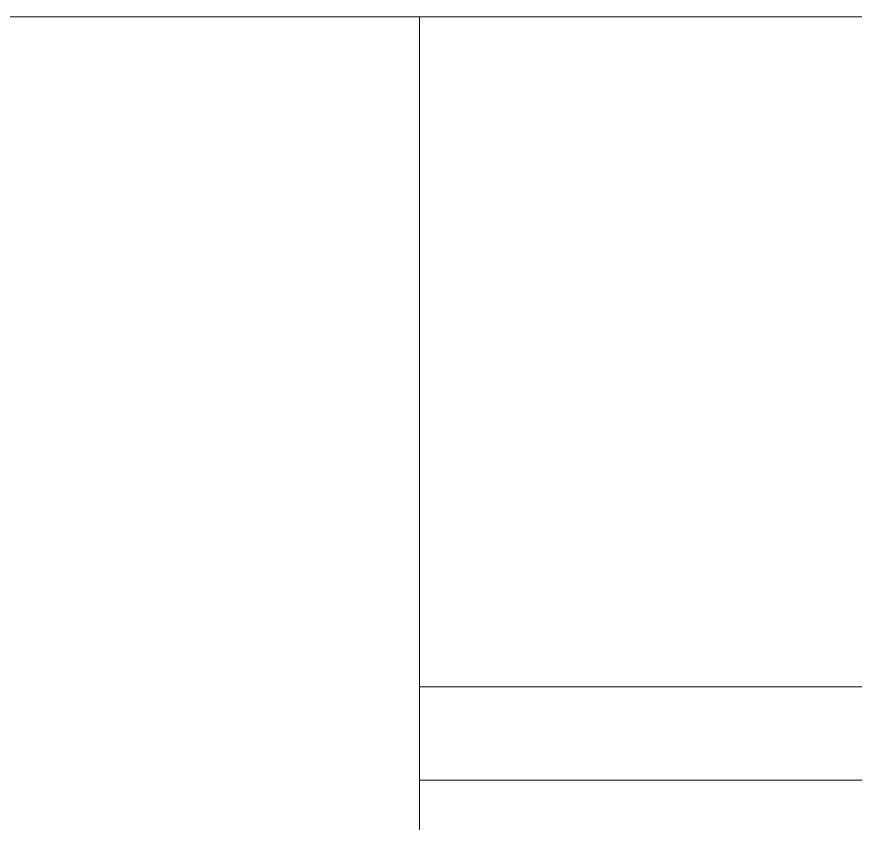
# Model space of a CAD drawing. Extents: x 65572 to 72871, y 30718 to 33858.
# Drawn here: x 67082.14 to 67091.13, y 32335.94 to 32344.66 of the extents above; entities that cross this region are included whole.
import ezdxf

# ---------------------------------------------------------------- set-up
doc = ezdxf.new("R2010")
doc.units = 0
doc.header["$LTSCALE"] = 0.5
doc.header["$MEASUREMENT"] = 0
doc.layers.add('Layout', color=154, linetype='CONTINUOUS', lineweight=5)
doc.layers.add('Viewed', color=150, linetype='CONTINUOUS', lineweight=9)

msp = doc.modelspace()

# ---------------------------------------------------------------- linework, layer by layer
at = {"layer": 'Layout', "linetype": 'ByBlock'}
msp.add_lwpolyline([(67086.458646, 32344.661055), (67086.458646, 32344.658502), (67086.458646, 32344.65595), (67086.458646, 32344.653398), (67086.458646, 32344.650846), (67086.458646, 32344.648293), (67086.458646, 32344.645741), (67086.458646, 32344.643189), (67086.458646, 32344.640636), (67086.458646, 32344.638084), (67086.458646, 32344.635532), (67086.458646, 32344.63298), (67086.458646, 32344.630427), (67086.458646, 32344.627875), (67086.458646, 32344.625323), (67086.458646, 32344.62277), (67086.458646, 32344.620218), (67086.458646, 32344.617666), (67086.458646, 32344.615114), (67086.458646, 32344.612561), (67086.458646, 32344.610009), (67086.458646, 32344.607457), (67086.458646, 32344.604905), (67086.458646, 32344.602352), (67086.458646, 32344.5998), (67086.458646, 32344.597248), (67086.458646, 32344.594695), (67086.458646, 32344.592143), (67086.458646, 32344.589591), (67086.458646, 32344.587039), (67086.458646, 32344.584486), (67086.458646, 32344.581934), (67086.458646, 32344.579382), (67086.458646, 32344.576829), (67086.458646, 32344.574277), (67086.458646, 32344.571725), (67086.458646, 32344.569173), (67086.458646, 32344.56662), (67086.458646, 32344.564068), (67086.458646, 32344.561516), (67086.458646, 32344.558963), (67086.458646, 32344.556411), (67086.458646, 32344.553859), (67086.458646, 32344.551307), (67086.458646, 32344.548754), (67086.458646, 32344.546202), (67086.458646, 32344.54365), (67086.458646, 32344.541097), (67086.458646, 32344.538545), (67086.458646, 32344.535993), (67086.458646, 32344.533441), (67086.458646, 32344.530888), (67086.458646, 32344.528336), (67086.458646, 32344.525784), (67086.458646, 32344.523231), (67086.458646, 32344.520679), (67086.458646, 32344.518127), (67086.458646, 32344.515575), (67086.458646, 32344.513022), (67086.458646, 32344.51047), (67086.458646, 32344.507918), (67086.458646, 32344.505366), (67086.458646, 32344.502813), (67086.458646, 32344.500261), (67086.458646, 32344.497709), (67086.458646, 32344.495156), (67086.458646, 32344.492604), (67086.458646, 32344.490052), (67086.458646, 32344.4875), (67086.458646, 32344.484947), (67086.458646, 32344.482395), (67086.458646, 32344.479843), (67086.458646, 32344.47729), (67086.458646, 32344.474738), (67086.458646, 32344.472186), (67086.458646, 32344.469634), (67086.458646, 32344.467081), (67086.458646, 32344.464529), (67086.458646, 32344.461977), (67086.458646, 32344.459424), (67086.458646, 32344.456872), (67086.458646, 32344.45432), (67086.458646, 32344.451768), (67086.458646, 32344.449215), (67086.458646, 32344.446663), (67086.458646, 32344.444111), (67086.458646, 32344.441558), (67086.458646, 32344.439006), (67086.458646, 32344.436454), (67086.458646, 32344.433902), (67086.458646, 32344.431349), (67086.458646, 32344.428797), (67086.458646, 32344.426245), (67086.458646, 32344.423693), (67086.458646, 32344.42114), (67086.458646, 32344.418588), (67086.458646, 32344.416036), (67086.458646, 32344.413483), (67086.458646, 32344.410931), (67086.458646, 32344.408379), (67086.458646, 32344.405827), (67086.458646, 32344.403274), (67086.458646, 32344.400722), (67086.458646, 32344.39817), (67086.458646, 32344.395617), (67086.458646, 32344.393065), (67086.458646, 32344.390513), (67086.458646, 32344.387961), (67086.458646, 32344.385408), (67086.458646, 32344.382856), (67086.458646, 32344.380304), (67086.458646, 32344.377751), (67086.458646, 32344.375199), (67086.458646, 32344.372647), (67086.458646, 32344.370095), (67086.458646, 32344.367542), (67086.458646, 32344.36499), (67086.458646, 32344.362438), (67086.458646, 32344.359885), (67086.458646, 32344.357333), (67086.458646, 32344.354781), (67086.458646, 32344.352229), (67086.458646, 32344.349676), (67086.458646, 32344.347124), (67086.458646, 32344.344572), (67086.458646, 32344.342019), (67086.458646, 32344.339467), (67086.458646, 32344.336915), (67086.458646, 32344.334363), (67086.458646, 32344.33181), (67086.458646, 32344.329258), (67086.458646, 32344.326706), (67086.458646, 32344.324154), (67086.458646, 32344.321601), (67086.458646, 32344.319049), (67086.458646, 32344.316497), (67086.458646, 32344.313944), (67086.458646, 32344.311392), (67086.458646, 32344.30884), (67086.458646, 32344.306288), (67086.458646, 32344.303735), (67086.458646, 32344.301183), (67086.458646, 32344.298631), (67086.458646, 32344.296078), (67086.458646, 32344.293526), (67086.458646, 32344.290974), (67086.458646, 32344.288422), (67086.458646, 32344.285869), (67086.458646, 32344.283317), (67086.458646, 32344.280765), (67086.458646, 32344.278212), (67086.458646, 32344.27566), (67086.458646, 32344.273108), (67086.458646, 32344.270556), (67086.458646, 32344.268003), (67086.458646, 32344.265451), (67086.458646, 32344.262899), (67086.458646, 32344.260346), (67086.458646, 32344.257794), (67086.458646, 32344.255242), (67086.458646, 32344.25269), (67086.458646, 32344.250137), (67086.458646, 32344.247585), (67086.458646, 32344.245033), (67086.458646, 32344.242481), (67086.458646, 32344.239928), (67086.458646, 32344.237376), (67086.458646, 32344.234824), (67086.458646, 32344.232271), (67086.458646, 32344.229719), (67086.458646, 32344.227167), (67086.458646, 32344.224615), (67086.458646, 32344.222062), (67086.458646, 32344.21951), (67086.458646, 32344.216958), (67086.458646, 32344.214405), (67086.458646, 32344.211853), (67086.458646, 32344.209301), (67086.458646, 32344.206749), (67086.458646, 32344.204196), (67086.458646, 32344.201644), (67086.458646, 32344.199092), (67086.458646, 32344.196539), (67086.458646, 32344.193987), (67086.458646, 32344.191435), (67086.458646, 32344.188883), (67086.458646, 32344.18633), (67086.458646, 32344.183778), (67086.458646, 32344.181226), (67086.458646, 32344.178673), (67086.458646, 32344.176121), (67086.458646, 32344.173569), (67086.458646, 32344.171017), (67086.458646, 32344.168464), (67086.458646, 32344.165912), (67086.458646, 32344.16336), (67086.458646, 32344.160808), (67086.458646, 32344.158255), (67086.458646, 32344.155703), (67086.458646, 32344.153151), (67086.458646, 32344.150598), (67086.458646, 32344.148046), (67086.458646, 32344.145494), (67086.458646, 32344.142942), (67086.458646, 32344.140389), (67086.458646, 32344.137837), (67086.458646, 32344.135285), (67086.458646, 32344.132732), (67086.458646, 32344.13018), (67086.458646, 32344.127628), (67086.458646, 32344.125076), (67086.458646, 32344.122523), (67086.458646, 32344.119971), (67086.458646, 32344.117419), (67086.458646, 32344.114866), (67086.458646, 32344.112314), (67086.458646, 32344.109762), (67086.458646, 32344.10721), (67086.458646, 32344.104657), (67086.458646, 32344.102105), (67086.458646, 32344.099553), (67086.458646, 32344.097), (67086.458646, 32344.094448), (67086.458646, 32344.091896), (67086.458646, 32344.089344), (67086.458646, 32344.086791), (67086.458646, 32344.084239), (67086.458646, 32344.081687), (67086.458646, 32344.079134), (67086.458646, 32344.076582), (67086.458646, 32344.07403), (67086.458646, 32344.071478), (67086.458646, 32344.068925), (67086.458646, 32344.066373), (67086.458646, 32344.063821), (67086.458646, 32344.061269), (67086.458646, 32344.058716), (67086.458646, 32344.056164), (67086.458646, 32344.053612), (67086.458646, 32344.051059), (67086.458646, 32344.048507), (67086.458646, 32344.045955), (67086.458646, 32344.043403), (67086.458646, 32344.04085), (67086.458646, 32344.038298), (67086.458646, 32344.035746), (67086.458646, 32344.033193), (67086.458646, 32344.030641), (67086.458646, 32344.028089), (67086.458646, 32344.025537), (67086.458646, 32344.022984), (67086.458646, 32344.020432), (67086.458646, 32344.01788), (67086.458646, 32344.015327), (67086.458646, 32344.012775), (67086.458646, 32344.010223), (67086.458646, 32344.007671), (67086.458646, 32344.005118), (67086.458646, 32344.002566), (67086.458646, 32344.000014), (67086.458646, 32343.997461), (67086.458646, 32343.994909), (67086.458646, 32343.992357), (67086.458646, 32343.989805), (67086.458646, 32343.987252), (67086.458646, 32343.9847), (67086.458646, 32343.982148), (67086.458646, 32343.979596), (67086.458646, 32343.977043), (67086.458646, 32343.974491), (67086.458646, 32343.971939), (67086.458646, 32343.969386), (67086.458646, 32343.966834), (67086.458646, 32343.964282), (67086.458646, 32343.96173), (67086.458646, 32343.959177), (67086.458646, 32343.956625), (67086.458646, 32343.954073), (67086.458646, 32343.95152), (67086.458646, 32343.948968), (67086.458646, 32343.946416), (67086.458646, 32343.943864), (67086.458646, 32343.941311), (67086.458646, 32343.938759), (67086.458646, 32343.936207), (67086.458646, 32343.933654), (67086.458646, 32343.931102), (67086.458646, 32343.92855), (67086.458646, 32343.925998), (67086.458646, 32343.923445), (67086.458646, 32343.920893), (67086.458646, 32343.918341), (67086.458646, 32343.915788), (67086.458646, 32343.913236), (67086.458646, 32343.910684), (67086.458646, 32343.908132), (67086.458646, 32343.905579), (67086.458646, 32343.903027), (67086.458646, 32343.900475), (67086.458646, 32343.897922), (67086.458646, 32343.89537), (67086.458646, 32343.892818), (67086.458646, 32343.890266), (67086.458646, 32343.887713), (67086.458646, 32343.885161), (67086.458646, 32343.882609), (67086.458646, 32343.880057), (67086.458646, 32343.877504), (67086.458646, 32343.874952), (67086.458646, 32343.8724), (67086.458646, 32343.869847), (67086.458646, 32343.867295), (67086.458646, 32343.864743), (67086.458646, 32343.862191), (67086.458646, 32343.859638), (67086.458646, 32343.857086), (67086.458646, 32343.854534), (67086.458646, 32343.851981), (67086.458646, 32343.849429), (67086.458646, 32343.846877), (67086.458646, 32343.844325), (67086.458646, 32343.841772), (67086.458646, 32343.83922), (67086.458646, 32343.836668), (67086.458646, 32343.834115), (67086.458646, 32343.831563), (67086.458646, 32343.829011), (67086.458646, 32343.826459), (67086.458646, 32343.823906), (67086.458646, 32343.821354), (67086.458646, 32343.818802), (67086.458646, 32343.816249), (67086.458646, 32343.813697), (67086.458646, 32343.811145), (67086.458646, 32343.808593), (67086.458646, 32343.80604), (67086.458646, 32343.803488), (67086.458646, 32343.800936), (67086.458646, 32343.798384), (67086.458646, 32343.795831), (67086.458646, 32343.793279), (67086.458646, 32343.790727), (67086.458646, 32343.788174), (67086.458646, 32343.785622), (67086.458646, 32343.78307), (67086.458646, 32343.780518), (67086.458646, 32343.777027), (67086.458646, 32343.773536), (67086.458646, 32343.770046), (67086.458646, 32343.766555), (67086.458646, 32343.763064), (67086.458646, 32343.759574), (67086.458646, 32343.756083), (67086.458646, 32343.752593), (67086.458646, 32343.749102), (67086.458646, 32343.745611), (67086.458646, 32343.742121), (67086.458646, 32343.73863), (67086.458646, 32343.735139), (67086.458646, 32343.731649), (67086.458646, 32343.728158), (67086.458646, 32343.724668), (67086.458646, 32343.721177), (67086.458646, 32343.717686), (67086.458646, 32343.714196), (67086.458646, 32343.710705), (67086.458646, 32343.707214), (67086.458646, 32343.703724), (67086.458646, 32343.700233), (67086.458646, 32343.696743), (67086.458646, 32343.693252), (67086.458646, 32343.689761), (67086.458646, 32343.686271), (67086.458646, 32343.68278), (67086.458646, 32343.67929), (67086.458646, 32343.675799), (67086.458646, 32343.672308), (67086.458646, 32343.668818), (67086.458646, 32343.665327), (67086.458646, 32343.661836), (67086.458646, 32343.658346), (67086.458646, 32343.654855), (67086.458646, 32343.651365), (67086.458646, 32343.647874), (67086.458646, 32343.644383), (67086.458646, 32343.640893), (67086.458646, 32343.637402), (67086.458646, 32343.633911), (67086.458646, 32343.630421), (67086.458646, 32343.62693), (67086.458646, 32343.62344), (67086.458646, 32343.619949), (67086.458646, 32343.616458), (67086.458646, 32343.612968), (67086.458646, 32343.609477), (67086.458646, 32343.605986), (67086.458646, 32343.602496), (67086.458646, 32343.599005), (67086.458646, 32343.595515), (67086.458646, 32343.592024), (67086.458646, 32343.588533), (67086.458646, 32343.585043), (67086.458646, 32343.581552), (67086.458646, 32343.578061), (67086.458646, 32343.574571), (67086.458646, 32343.57108), (67086.458646, 32343.56759), (67086.458646, 32343.564099), (67086.458646, 32343.560608), (67086.458646, 32343.557118), (67086.458646, 32343.553627), (67086.458646, 32343.550137), (67086.458646, 32343.546646), (67086.458646, 32343.543155), (67086.458646, 32343.539665), (67086.458646, 32343.536174), (67086.458646, 32343.532683), (67086.458646, 32343.529193), (67086.458646, 32343.525702), (67086.458646, 32343.522212), (67086.458646, 32343.518721), (67086.458646, 32343.51523), (67086.458646, 32343.51174), (67086.458646, 32343.508249), (67086.458646, 32343.504758), (67086.458646, 32343.501268), (67086.458646, 32343.497777), (67086.458646, 32343.494287), (67086.458646, 32343.490796), (67086.458646, 32343.487305), (67086.458646, 32343.483815), (67086.458646, 32343.480324), (67086.458646, 32343.476833), (67086.458646, 32343.473343), (67086.458646, 32343.469852), (67086.458646, 32343.466362), (67086.458646, 32343.462871), (67086.458646, 32343.45938), (67086.458646, 32343.45589), (67086.458646, 32343.452399), (67086.458646, 32343.448909), (67086.458646, 32343.445418), (67086.458646, 32343.441927), (67086.458646, 32343.438437), (67086.458646, 32343.434946), (67086.458646, 32343.431455), (67086.458646, 32343.427965), (67086.458646, 32343.424474), (67086.458646, 32343.420984), (67086.458646, 32343.417493), (67086.458646, 32343.414002), (67086.458646, 32343.410512), (67086.458646, 32343.407021), (67086.458646, 32343.40353), (67086.458646, 32343.40004), (67086.458646, 32343.396549), (67086.458646, 32343.393059), (67086.458646, 32343.389568), (67086.458646, 32343.386077), (67086.458646, 32343.382587), (67086.458646, 32343.379096), (67086.458646, 32343.375605), (67086.458646, 32343.372115), (67086.458646, 32343.368624), (67086.458646, 32343.365134), (67086.458646, 32343.361643), (67086.458646, 32343.358152), (67086.458646, 32343.354662), (67086.458646, 32343.351171), (67086.458646, 32343.34768), (67086.458646, 32343.34419), (67086.458646, 32343.340699), (67086.458646, 32343.337209), (67086.458646, 32343.333718), (67086.458646, 32343.330227), (67086.458646, 32343.326737), (67086.458646, 32343.323246), (67086.458646, 32343.319756), (67086.458646, 32343.316265), (67086.458646, 32343.312774), (67086.458646, 32343.309284), (67086.458646, 32343.305793), (67086.458646, 32343.302302), (67086.458646, 32343.298812), (67086.458646, 32343.295321), (67086.458646, 32343.291831), (67086.458646, 32343.28834), (67086.458646, 32343.284849), (67086.458646, 32343.281359), (67086.458646, 32343.277868), (67086.458646, 32343.274377), (67086.458646, 32343.270887), (67086.458646, 32343.267396), (67086.458646, 32343.263906), (67086.458646, 32343.260415), (67086.458646, 32343.256924), (67086.458646, 32343.253434), (67086.458646, 32343.249943), (67086.458646, 32343.246452), (67086.458646, 32343.242962), (67086.458646, 32343.239471), (67086.458646, 32343.235981), (67086.458646, 32343.23249), (67086.458646, 32343.228999), (67086.458646, 32343.225509), (67086.458646, 32343.222018), (67086.458646, 32343.218527), (67086.458646, 32343.215037), (67086.458646, 32343.211546), (67086.458646, 32343.208056), (67086.458646, 32343.204565), (67086.458646, 32343.201074), (67086.458646, 32343.197584), (67086.458646, 32343.194093), (67086.458646, 32343.190603), (67086.458646, 32343.187112), (67086.458646, 32343.183621), (67086.458646, 32343.180131), (67086.458646, 32343.17664), (67086.458646, 32343.173149), (67086.458646, 32343.169659), (67086.458646, 32343.166168), (67086.458646, 32343.162678), (67086.458646, 32343.159187), (67086.458646, 32343.155696), (67086.458646, 32343.152206), (67086.458646, 32343.148715), (67086.458646, 32343.145224), (67086.458646, 32343.141734), (67086.458646, 32343.138243), (67086.458646, 32343.134753), (67086.458646, 32343.131262), (67086.458646, 32343.127771), (67086.458646, 32343.124281), (67086.458646, 32343.12079), (67086.458646, 32343.117299), (67086.458646, 32343.113809), (67086.458646, 32343.110318), (67086.458646, 32343.106828), (67086.458646, 32343.103337), (67086.458646, 32343.099846), (67086.458646, 32343.096356), (67086.458646, 32343.092865), (67086.458646, 32343.089374), (67086.458646, 32343.085884), (67086.458646, 32343.082393), (67086.458646, 32343.078903), (67086.458646, 32343.075412), (67086.458646, 32343.071921), (67086.458646, 32343.068431), (67086.458646, 32343.06494), (67086.458646, 32343.06145), (67086.458646, 32343.057959), (67086.458646, 32343.054468), (67086.458646, 32343.050978), (67086.458646, 32343.047487), (67086.458646, 32343.043996), (67086.458646, 32343.040506), (67086.458646, 32343.037015), (67086.458646, 32343.033525), (67086.458646, 32343.030034), (67086.458646, 32343.026543), (67086.458646, 32343.023053), (67086.458646, 32343.019562), (67086.458646, 32343.016071), (67086.458646, 32343.012581), (67086.458646, 32343.00909), (67086.458646, 32343.0056), (67086.458646, 32343.002109), (67086.458646, 32342.998618), (67086.458646, 32342.995128), (67086.458646, 32342.991637), (67086.458646, 32342.988146), (67086.458646, 32342.984656), (67086.458646, 32342.981165), (67086.458646, 32342.977675), (67086.458646, 32342.974184), (67086.458646, 32342.970693), (67086.458646, 32342.967203), (67086.458646, 32342.963712), (67086.458646, 32342.960221), (67086.458646, 32342.956731), (67086.458646, 32342.95324), (67086.458646, 32342.94975), (67086.458646, 32342.946259), (67086.458646, 32342.942768), (67086.458646, 32342.939278), (67086.458646, 32342.935787), (67086.458646, 32342.932297), (67086.458646, 32342.928806), (67086.458646, 32342.925315), (67086.458646, 32342.921825), (67086.458646, 32342.918334), (67086.458646, 32342.914843), (67086.458646, 32342.911353), (67086.458646, 32342.907862), (67086.458646, 32342.904372), (67086.458646, 32342.900881), (67086.458646, 32342.89739), (67086.458646, 32342.8939), (67086.458646, 32342.890409), (67086.458646, 32342.886918), (67086.458646, 32342.883428), (67086.458646, 32342.879937), (67086.458646, 32342.876447), (67086.458646, 32342.872956), (67086.458646, 32342.869465), (67086.458646, 32342.865975), (67086.458646, 32342.862484), (67086.458646, 32342.858993), (67086.458646, 32342.855503), (67086.458646, 32342.852012), (67086.458646, 32342.848522), (67086.458646, 32342.845031), (67086.458646, 32342.84154), (67086.458646, 32342.83805), (67086.458646, 32342.834559), (67086.458646, 32342.831068), (67086.458646, 32342.827578), (67086.458646, 32342.824087), (67086.458646, 32342.820597), (67086.458646, 32342.817106), (67086.458646, 32342.813615), (67086.458646, 32342.810125), (67086.458646, 32342.806634), (67086.458646, 32342.803144), (67086.458646, 32342.799653), (67086.458646, 32342.796162), (67086.458646, 32342.792672), (67086.458646, 32342.789181), (67086.458646, 32342.78569), (67086.458646, 32342.7822), (67086.458646, 32342.778709), (67086.458646, 32342.775219), (67086.458646, 32342.771728), (67086.458646, 32342.768237), (67086.458646, 32342.764747), (67086.458646, 32342.761256), (67086.458646, 32342.757765), (67086.458646, 32342.754275), (67086.458646, 32342.750784), (67086.458646, 32342.747294), (67086.458646, 32342.743803), (67086.458646, 32342.740312), (67086.458646, 32342.736822), (67086.458646, 32342.733331), (67086.458646, 32342.72984), (67086.458646, 32342.72635), (67086.458646, 32342.722859), (67086.458646, 32342.719369), (67086.458646, 32342.715878), (67086.458646, 32342.712387), (67086.458646, 32342.708897), (67086.458646, 32342.705406), (67086.458646, 32342.701915), (67086.458646, 32342.698425), (67086.458646, 32342.694934), (67086.458646, 32342.691444), (67086.458646, 32342.687953), (67086.458646, 32342.684462), (67086.458646, 32342.680972), (67086.458646, 32342.677481), (67086.458646, 32342.673991), (67086.458646, 32342.6705), (67086.458646, 32342.667009), (67086.458646, 32342.663519), (67086.458646, 32342.660028), (67086.458646, 32342.656537), (67086.458646, 32342.653047), (67086.458646, 32342.649556), (67086.458646, 32342.646066), (67086.458646, 32342.642575), (67086.458646, 32342.639084), (67086.458646, 32342.635594), (67086.458646, 32342.632103), (67086.458646, 32342.628612), (67086.458646, 32342.625122), (67086.458646, 32342.621631), (67086.458646, 32342.618141), (67086.458646, 32342.61465), (67086.458646, 32342.611159), (67086.458646, 32342.607669), (67086.458646, 32342.604178), (67086.458646, 32342.600687), (67086.458646, 32342.597197), (67086.458646, 32342.593706), (67086.458646, 32342.590216), (67086.458646, 32342.586725), (67086.458646, 32342.583234), (67086.458646, 32342.579744), (67086.458646, 32342.576253), (67086.458646, 32342.57196), (67086.458646, 32342.567668), (67086.458646, 32342.563375), (67086.458646, 32342.559082), (67086.458646, 32342.55479), (67086.458646, 32342.550497), (67086.458646, 32342.546204), (67086.458646, 32342.541912), (67086.458646, 32342.537619), (67086.458646, 32342.533326), (67086.458646, 32342.529033), (67086.458646, 32342.524741), (67086.458646, 32342.520448), (67086.458646, 32342.516155), (67086.458646, 32342.511863), (67086.458646, 32342.50757), (67086.458646, 32342.503277), (67086.458646, 32342.498985), (67086.458646, 32342.494692), (67086.458646, 32342.490399), (67086.458646, 32342.486107), (67086.458646, 32342.481814), (67086.458646, 32342.477521), (67086.458646, 32342.473228), (67086.458646, 32342.468936), (67086.458646, 32342.464643), (67086.458646, 32342.46035), (67086.458646, 32342.456058), (67086.458646, 32342.451765), (67086.458646, 32342.447472), (67086.458646, 32342.44318), (67086.458646, 32342.438887), (67086.458646, 32342.434594), (67086.458646, 32342.430302), (67086.458646, 32342.426009), (67086.458646, 32342.421716), (67086.458646, 32342.417423), (67086.458646, 32342.413131), (67086.458646, 32342.408838), (67086.458646, 32342.404545), (67086.458646, 32342.400253), (67086.458646, 32342.39596), (67086.458646, 32342.391667), (67086.458646, 32342.387375), (67086.458646, 32342.383082), (67086.458646, 32342.378789), (67086.458646, 32342.374497), (67086.458646, 32342.370204), (67086.458646, 32342.365911), (67086.458646, 32342.361618), (67086.458646, 32342.357326), (67086.458646, 32342.353033), (67086.458646, 32342.34874), (67086.458646, 32342.344448), (67086.458646, 32342.340155), (67086.458646, 32342.335862), (67086.458646, 32342.33157), (67086.458646, 32342.327277), (67086.458646, 32342.322984), (67086.458646, 32342.318692), (67086.458646, 32342.314399), (67086.458646, 32342.310106), (67086.458646, 32342.305813), (67086.458646, 32342.301521), (67086.458646, 32342.297228), (67086.458646, 32342.292935), (67086.458646, 32342.288643), (67086.458646, 32342.28435), (67086.458646, 32342.280057), (67086.458646, 32342.275765), (67086.458646, 32342.271472), (67086.458646, 32342.267179), (67086.458646, 32342.262886), (67086.458646, 32342.258594), (67086.458646, 32342.254301), (67086.458646, 32342.250008), (67086.458646, 32342.245716), (67086.458646, 32342.241423), (67086.458646, 32342.23713), (67086.458646, 32342.232838), (67086.458646, 32342.228545), (67086.458646, 32342.224252), (67086.458646, 32342.21996), (67086.458646, 32342.215667), (67086.458646, 32342.211374), (67086.458646, 32342.207081), (67086.458646, 32342.202789), (67086.458646, 32342.198496), (67086.458646, 32342.194203), (67086.458646, 32342.189911), (67086.458646, 32342.185618), (67086.458646, 32342.181325), (67086.458646, 32342.177033), (67086.458646, 32342.17274), (67086.458646, 32342.168447), (67086.458646, 32342.164155), (67086.458646, 32342.159862), (67086.458646, 32342.155569), (67086.458646, 32342.151276), (67086.458646, 32342.146984), (67086.458646, 32342.142691), (67086.458646, 32342.138398), (67086.458646, 32342.134106), (67086.458646, 32342.129813), (67086.458646, 32342.12552), (67086.458646, 32342.121228), (67086.458646, 32342.116935), (67086.458646, 32342.112642), (67086.458646, 32342.10835), (67086.458646, 32342.104057), (67086.458646, 32342.099764), (67086.458646, 32342.095471), (67086.458646, 32342.091179), (67086.458646, 32342.086886), (67086.458646, 32342.082593), (67086.458646, 32342.078301), (67086.458646, 32342.074008), (67086.458646, 32342.069715), (67086.458646, 32342.065423), (67086.458646, 32342.06113), (67086.458646, 32342.056837), (67086.458646, 32342.052544), (67086.458646, 32342.048252), (67086.458646, 32342.043959), (67086.458646, 32342.039666), (67086.458646, 32342.035374), (67086.458646, 32342.031081), (67086.458646, 32342.026788), (67086.458646, 32342.022496), (67086.458646, 32342.018203), (67086.458646, 32342.01391), (67086.458646, 32342.009618), (67086.458646, 32342.005325), (67086.458646, 32342.001032), (67086.458646, 32341.996739), (67086.458646, 32341.992447), (67086.458646, 32341.988154), (67086.458646, 32341.983861), (67086.458646, 32341.979569), (67086.458646, 32341.975276), (67086.458646, 32341.970983), (67086.458646, 32341.966691), (67086.458646, 32341.962398), (67086.458646, 32341.958105), (67086.458646, 32341.953813), (67086.458646, 32341.94952), (67086.458646, 32341.945227), (67086.458646, 32341.940934), (67086.458646, 32341.936642), (67086.458646, 32341.932349), (67086.458646, 32341.928056), (67086.458646, 32341.923764), (67086.458646, 32341.919471), (67086.458646, 32341.915178), (67086.458646, 32341.910886), (67086.458646, 32341.906593), (67086.458646, 32341.9023), (67086.458646, 32341.898008), (67086.458646, 32341.893715), (67086.458646, 32341.889422), (67086.458646, 32341.885129), (67086.458646, 32341.880837), (67086.458646, 32341.876544), (67086.458646, 32341.872251), (67086.458646, 32341.867959), (67086.458646, 32341.863666), (67086.458646, 32341.859373), (67086.458646, 32341.855081), (67086.458646, 32341.850788), (67086.458646, 32341.846495), (67086.458646, 32341.842203), (67086.458646, 32341.83791), (67086.458646, 32341.833617), (67086.458646, 32341.829324), (67086.458646, 32341.825032), (67086.458646, 32341.820739), (67086.458646, 32341.816446), (67086.458646, 32341.812154), (67086.458646, 32341.807861), (67086.458646, 32341.803568), (67086.458646, 32341.799276), (67086.458646, 32341.794983), (67086.458646, 32341.79069), (67086.458646, 32341.786397), (67086.458646, 32341.782105), (67086.458646, 32341.777812), (67086.458646, 32341.773519), (67086.458646, 32341.769227), (67086.458646, 32341.764934), (67086.458646, 32341.760641), (67086.458646, 32341.756349), (67086.458646, 32341.752056), (67086.458646, 32341.747763), (67086.458646, 32341.743471), (67086.458646, 32341.739178), (67086.458646, 32341.734885), (67086.458646, 32341.730592), (67086.458646, 32341.7263), (67086.458646, 32341.722007), (67086.458646, 32341.717714), (67086.458646, 32341.713422), (67086.458646, 32341.709129), (67086.458646, 32341.704836), (67086.458646, 32341.700544), (67086.458646, 32341.696251), (67086.458646, 32341.691958), (67086.458646, 32341.687666), (67086.458646, 32341.683373), (67086.458646, 32341.67908), (67086.458646, 32341.674787), (67086.458646, 32341.670495), (67086.458646, 32341.666202), (67086.458646, 32341.661909), (67086.458646, 32341.657617), (67086.458646, 32341.653324), (67086.458646, 32341.649031), (67086.458646, 32341.644739), (67086.458646, 32341.640446), (67086.458646, 32341.636153), (67086.458646, 32341.631861), (67086.458646, 32341.627568), (67086.458646, 32341.623275), (67086.458646, 32341.618982), (67086.458646, 32341.61469), (67086.458646, 32341.610397), (67086.458646, 32341.606104), (67086.458646, 32341.601812), (67086.458646, 32341.597519), (67086.458646, 32341.593226), (67086.458646, 32341.588934), (67086.458646, 32341.584641), (67086.458646, 32341.580348), (67086.458646, 32341.576056), (67086.458646, 32341.571763), (67086.458646, 32341.56747), (67086.458646, 32341.563177), (67086.458646, 32341.558885), (67086.458646, 32341.554592), (67086.458646, 32341.550299), (67086.458646, 32341.546007), (67086.458646, 32341.541714), (67086.458646, 32341.537421), (67086.458646, 32341.533129), (67086.458646, 32341.528836), (67086.458646, 32341.524543), (67086.458646, 32341.52025), (67086.458646, 32341.515958), (67086.458646, 32341.511665), (67086.458646, 32341.507372), (67086.458646, 32341.50308), (67086.458646, 32341.498787), (67086.458646, 32341.494494), (67086.458646, 32341.490202), (67086.458646, 32341.485909), (67086.458646, 32341.481616), (67086.458646, 32341.477324), (67086.458646, 32341.473031), (67086.458646, 32341.468738), (67086.458646, 32341.464445), (67086.458646, 32341.460153), (67086.458646, 32341.45586), (67086.458646, 32341.451567), (67086.458646, 32341.447275), (67086.458646, 32341.442982), (67086.458646, 32341.438689), (67086.458646, 32341.434397), (67086.458646, 32341.430104), (67086.458646, 32341.425811), (67086.458646, 32341.421519), (67086.458646, 32341.417226), (67086.458646, 32341.412933), (67086.458646, 32341.40864), (67086.458646, 32341.404348), (67086.458646, 32341.400055), (67086.458646, 32341.395762), (67086.458646, 32341.39147), (67086.458646, 32341.387177), (67086.458646, 32341.382884), (67086.458646, 32341.378592), (67086.458646, 32341.374299), (67086.458646, 32341.370006), (67086.458646, 32341.365714), (67086.458646, 32341.361421), (67086.458646, 32341.357128), (67086.458646, 32341.352835), (67086.458646, 32341.348543), (67086.458646, 32341.34425), (67086.458646, 32341.339957), (67086.458646, 32341.335665), (67086.458646, 32341.331372), (67086.458646, 32341.327079), (67086.458646, 32341.322787), (67086.458646, 32341.318494), (67086.458646, 32341.314201), (67086.458646, 32341.309908), (67086.458646, 32341.305616), (67086.458646, 32341.301323), (67086.458646, 32341.29703), (67086.458646, 32341.292738), (67086.458646, 32341.288445), (67086.458646, 32341.284152), (67086.458646, 32341.27986), (67086.458646, 32341.275567), (67086.458646, 32341.271274), (67086.458646, 32341.266982), (67086.458646, 32341.262689), (67086.458646, 32341.258396), (67086.458646, 32341.254103), (67086.458646, 32341.249811), (67086.458646, 32341.245518), (67086.458646, 32341.241225), (67086.458646, 32341.236933), (67086.458646, 32341.23264), (67086.458646, 32341.228347), (67086.458646, 32341.224055), (67086.458646, 32341.219762), (67086.458646, 32341.215469), (67086.458646, 32341.211177), (67086.458646, 32341.206884), (67086.458646, 32341.202591), (67086.458646, 32341.198298), (67086.458646, 32341.194006), (67086.458646, 32341.189713), (67086.458646, 32341.18542), (67086.458646, 32341.181128), (67086.458646, 32341.176835), (67086.458646, 32341.172542), (67086.458646, 32341.16825), (67086.458646, 32341.163957), (67086.458646, 32341.159664), (67086.458646, 32341.155372), (67086.458646, 32341.151079), (67086.458646, 32341.146786), (67086.458646, 32341.142493), (67086.458646, 32341.138201), (67086.458646, 32341.133908), (67086.458646, 32341.129615), (67086.458646, 32341.125323), (67086.458646, 32341.12103), (67086.458646, 32341.116737), (67086.458646, 32341.112445), (67086.458646, 32341.108152), (67086.458646, 32341.103859), (67086.458646, 32341.099567), (67086.458646, 32341.095274), (67086.458646, 32341.090347), (67086.458646, 32341.085419), (67086.458646, 32341.080492), (67086.458646, 32341.075565), (67086.458646, 32341.070638), (67086.458646, 32341.065711), (67086.458646, 32341.060784), (67086.458646, 32341.055856), (67086.458646, 32341.050929), (67086.458646, 32341.046002), (67086.458646, 32341.041075), (67086.458646, 32341.036148), (67086.458646, 32341.03122), (67086.458646, 32341.026293), (67086.458646, 32341.021366), (67086.458646, 32341.016439), (67086.458646, 32341.011512), (67086.458646, 32341.006584), (67086.458646, 32341.001657), (67086.458646, 32340.99673), (67086.458646, 32340.991803), (67086.458646, 32340.986876), (67086.458646, 32340.981949), (67086.458646, 32340.977021), (67086.458646, 32340.972094), (67086.458646, 32340.967167), (67086.458646, 32340.96224), (67086.458646, 32340.957313), (67086.458646, 32340.952385), (67086.458646, 32340.947458), (67086.458646, 32340.942531), (67086.458646, 32340.937604), (67086.458646, 32340.932677), (67086.458646, 32340.927749), (67086.458646, 32340.922822), (67086.458646, 32340.917895), (67086.458646, 32340.912968), (67086.458646, 32340.908041), (67086.458646, 32340.903114), (67086.458646, 32340.898186), (67086.458646, 32340.893259), (67086.458646, 32340.888332), (67086.458646, 32340.883405), (67086.458646, 32340.878478), (67086.458646, 32340.87355), (67086.458646, 32340.868623), (67086.458646, 32340.863696), (67086.458646, 32340.858769), (67086.458646, 32340.853842), (67086.458646, 32340.848914), (67086.458646, 32340.843987), (67086.458646, 32340.83906), (67086.458646, 32340.834133), (67086.458646, 32340.829206), (67086.458646, 32340.824279), (67086.458646, 32340.819351), (67086.458646, 32340.814424), (67086.458646, 32340.809497), (67086.458646, 32340.80457), (67086.458646, 32340.799643), (67086.458646, 32340.794715), (67086.458646, 32340.789788), (67086.458646, 32340.784861), (67086.458646, 32340.779934), (67086.458646, 32340.775007), (67086.458646, 32340.77008), (67086.458646, 32340.765152), (67086.458646, 32340.760225), (67086.458646, 32340.755298), (67086.458646, 32340.750371), (67086.458646, 32340.745444), (67086.458646, 32340.740516), (67086.458646, 32340.735589), (67086.458646, 32340.730662), (67086.458646, 32340.725735), (67086.458646, 32340.720808), (67086.458646, 32340.71588), (67086.458646, 32340.710953), (67086.458646, 32340.706026), (67086.458646, 32340.701099), (67086.458646, 32340.696172), (67086.458646, 32340.691245), (67086.458646, 32340.686317), (67086.458646, 32340.68139), (67086.458646, 32340.676463), (67086.458646, 32340.671536), (67086.458646, 32340.666609), (67086.458646, 32340.661681), (67086.458646, 32340.656754), (67086.458646, 32340.651827), (67086.458646, 32340.6469), (67086.458646, 32340.641973), (67086.458646, 32340.637045), (67086.458646, 32340.632118), (67086.458646, 32340.627191), (67086.458646, 32340.622264), (67086.458646, 32340.617337), (67086.458646, 32340.61241), (67086.458646, 32340.607482), (67086.458646, 32340.602555), (67086.458646, 32340.597628), (67086.458646, 32340.592701), (67086.458646, 32340.587774), (67086.458646, 32340.582846), (67086.458646, 32340.577919), (67086.458646, 32340.572992), (67086.458646, 32340.568065), (67086.458646, 32340.563138), (67086.458646, 32340.55821), (67086.458646, 32340.553283), (67086.458646, 32340.548356), (67086.458646, 32340.543429), (67086.458646, 32340.538502), (67086.458646, 32340.533575), (67086.458646, 32340.528647), (67086.458646, 32340.52372), (67086.458646, 32340.518793), (67086.458646, 32340.513866), (67086.458646, 32340.508939), (67086.458646, 32340.504011), (67086.458646, 32340.499084), (67086.458646, 32340.494157), (67086.458646, 32340.48923), (67086.458646, 32340.484303), (67086.458646, 32340.479376), (67086.458646, 32340.474448), (67086.458646, 32340.469521), (67086.458646, 32340.464594), (67086.458646, 32340.459667), (67086.458646, 32340.45474), (67086.458646, 32340.449812), (67086.458646, 32340.444885), (67086.458646, 32340.439958), (67086.458646, 32340.435031), (67086.458646, 32340.430104), (67086.458646, 32340.425176), (67086.458646, 32340.420249), (67086.458646, 32340.415322), (67086.458646, 32340.410395), (67086.458646, 32340.405468), (67086.458646, 32340.400541), (67086.458646, 32340.395613), (67086.458646, 32340.390686), (67086.458646, 32340.385759), (67086.458646, 32340.380832), (67086.458646, 32340.375905), (67086.458646, 32340.370977), (67086.458646, 32340.36605), (67086.458646, 32340.361123), (67086.458646, 32340.356196), (67086.458646, 32340.351269), (67086.458646, 32340.346341), (67086.458646, 32340.341414), (67086.458646, 32340.336487), (67086.458646, 32340.33156), (67086.458646, 32340.326633), (67086.458646, 32340.321706), (67086.458646, 32340.316778), (67086.458646, 32340.311851), (67086.458646, 32340.306924), (67086.458646, 32340.301997), (67086.458646, 32340.29707), (67086.458646, 32340.292142), (67086.458646, 32340.287215), (67086.458646, 32340.282288), (67086.458646, 32340.277361), (67086.458646, 32340.272434), (67086.458646, 32340.267506), (67086.458646, 32340.262579), (67086.458646, 32340.257652), (67086.458646, 32340.252725), (67086.458646, 32340.247798), (67086.458646, 32340.242871), (67086.458646, 32340.237943), (67086.458646, 32340.233016), (67086.458646, 32340.228089), (67086.458646, 32340.223162), (67086.458646, 32340.218235), (67086.458646, 32340.213307), (67086.458646, 32340.20838), (67086.458646, 32340.203453), (67086.458646, 32340.198526), (67086.458646, 32340.193599), (67086.458646, 32340.188671), (67086.458646, 32340.183744), (67086.458646, 32340.178817), (67086.458646, 32340.17389), (67086.458646, 32340.168963), (67086.458646, 32340.164036), (67086.458646, 32340.159108), (67086.458646, 32340.154181), (67086.458646, 32340.149254), (67086.458646, 32340.144327), (67086.458646, 32340.1394), (67086.458646, 32340.134472), (67086.458646, 32340.129545), (67086.458646, 32340.124618), (67086.458646, 32340.119691), (67086.458646, 32340.114764), (67086.458646, 32340.109837), (67086.458646, 32340.104909), (67086.458646, 32340.099982), (67086.458646, 32340.095055), (67086.458646, 32340.090128), (67086.458646, 32340.085201), (67086.458646, 32340.080273), (67086.458646, 32340.075346), (67086.458646, 32340.070419), (67086.458646, 32340.065492), (67086.458646, 32340.060565), (67086.458646, 32340.055637), (67086.458646, 32340.05071), (67086.458646, 32340.045783), (67086.458646, 32340.040856), (67086.458646, 32340.035929), (67086.458646, 32340.031002), (67086.458646, 32340.026074), (67086.458646, 32340.021147), (67086.458646, 32340.01622), (67086.458646, 32340.011293), (67086.458646, 32340.006366), (67086.458646, 32340.001438), (67086.458646, 32339.996511), (67086.458646, 32339.991584), (67086.458646, 32339.986657), (67086.458646, 32339.98173), (67086.458646, 32339.976802), (67086.458646, 32339.971875), (67086.458646, 32339.966948), (67086.458646, 32339.962021), (67086.458646, 32339.957094), (67086.458646, 32339.952167), (67086.458646, 32339.947239), (67086.458646, 32339.942312), (67086.458646, 32339.937385), (67086.458646, 32339.932458), (67086.458646, 32339.927531), (67086.458646, 32339.922603), (67086.458646, 32339.917676), (67086.458646, 32339.912749), (67086.458646, 32339.907822), (67086.458646, 32339.902895), (67086.458646, 32339.897967), (67086.458646, 32339.89304), (67086.458646, 32339.888113), (67086.458646, 32339.883186), (67086.458646, 32339.878259), (67086.458646, 32339.873332), (67086.458646, 32339.868404), (67086.458646, 32339.863477), (67086.458646, 32339.85855), (67086.458646, 32339.853623), (67086.458646, 32339.848696), (67086.458646, 32339.843768), (67086.458646, 32339.838841), (67086.458646, 32339.833914), (67086.458646, 32339.828987), (67086.458646, 32339.82406), (67086.458646, 32339.819133), (67086.458646, 32339.814205), (67086.458646, 32339.809278), (67086.458646, 32339.804351), (67086.458646, 32339.799424), (67086.458646, 32339.794497), (67086.458646, 32339.789569), (67086.458646, 32339.784642), (67086.458646, 32339.779715), (67086.458646, 32339.774788), (67086.458646, 32339.769861), (67086.458646, 32339.764933), (67086.458646, 32339.760006), (67086.458646, 32339.755079), (67086.458646, 32339.750152), (67086.458646, 32339.745225), (67086.458646, 32339.740298), (67086.458646, 32339.73537), (67086.458646, 32339.730443), (67086.458646, 32339.725516), (67086.458646, 32339.720589), (67086.458646, 32339.715662), (67086.458646, 32339.710734), (67086.458646, 32339.705807), (67086.458646, 32339.70088), (67086.458646, 32339.695953), (67086.458646, 32339.691026), (67086.458646, 32339.686098), (67086.458646, 32339.681171), (67086.458646, 32339.676244), (67086.458646, 32339.671317), (67086.458646, 32339.66639), (67086.458646, 32339.661463), (67086.458646, 32339.656535), (67086.458646, 32339.651608), (67086.458646, 32339.646681), (67086.458646, 32339.641754), (67086.458646, 32339.636827), (67086.458646, 32339.631899), (67086.458646, 32339.626972), (67086.458646, 32339.622045), (67086.458646, 32339.617118), (67086.458646, 32339.612191), (67086.458646, 32339.607263), (67086.458646, 32339.602336), (67086.458646, 32339.597409), (67086.458646, 32339.592482), (67086.458646, 32339.587555), (67086.458646, 32339.582628), (67086.458646, 32339.5777), (67086.458646, 32339.572773), (67086.458646, 32339.567846), (67086.458646, 32339.562919), (67086.458646, 32339.557992), (67086.458646, 32339.553064), (67086.458646, 32339.548137), (67086.458646, 32339.54321), (67086.458646, 32339.538283), (67086.458646, 32339.533356), (67086.458646, 32339.528429), (67086.458646, 32339.523501), (67086.458646, 32339.518574), (67086.458646, 32339.513647), (67086.458646, 32339.50872), (67086.458646, 32339.503793), (67086.458646, 32339.498865), (67086.458646, 32339.493938), (67086.458646, 32339.489011), (67086.458646, 32339.484084), (67086.458646, 32339.479157), (67086.458646, 32339.474229), (67086.458646, 32339.469302), (67086.458646, 32339.464375), (67086.458646, 32339.459448), (67086.458646, 32339.454521), (67086.458646, 32339.449594), (67086.458646, 32339.444666), (67086.458646, 32339.439739), (67086.458646, 32339.434812), (67086.458646, 32339.429885), (67086.458646, 32339.424958), (67086.458646, 32339.42003), (67086.458646, 32339.415103), (67086.458646, 32339.410176), (67086.458646, 32339.405249), (67086.458646, 32339.400322), (67086.458646, 32339.395394), (67086.458646, 32339.390025), (67086.458646, 32339.384656), (67086.458646, 32339.379286), (67086.458646, 32339.373917), (67086.458646, 32339.368548), (67086.458646, 32339.363178), (67086.458646, 32339.357809), (67086.458646, 32339.35244), (67086.458646, 32339.34707), (67086.458646, 32339.341701), (67086.458646, 32339.336332), (67086.458646, 32339.330963), (67086.458646, 32339.325593), (67086.458646, 32339.320224), (67086.458646, 32339.314855), (67086.458646, 32339.309485), (67086.458646, 32339.304116), (67086.458646, 32339.298747), (67086.458646, 32339.293377), (67086.458646, 32339.288008), (67086.458646, 32339.282639), (67086.458646, 32339.277269), (67086.458646, 32339.2719), (67086.458646, 32339.266531), (67086.458646, 32339.261161), (67086.458646, 32339.255792), (67086.458646, 32339.250423), (67086.458646, 32339.245053), (67086.458646, 32339.239684), (67086.458646, 32339.234315), (67086.458646, 32339.228945), (67086.458646, 32339.223576), (67086.458646, 32339.218207), (67086.458646, 32339.212837), (67086.458646, 32339.207468), (67086.458646, 32339.202099), (67086.458646, 32339.196729), (67086.458646, 32339.19136), (67086.458646, 32339.185991), (67086.458646, 32339.180621), (67086.458646, 32339.175252), (67086.458646, 32339.169883), (67086.458646, 32339.164513), (67086.458646, 32339.159144), (67086.458646, 32339.153775), (67086.458646, 32339.148405), (67086.458646, 32339.143036), (67086.458646, 32339.137667), (67086.458646, 32339.132297), (67086.458646, 32339.126928), (67086.458646, 32339.121559), (67086.458646, 32339.116189), (67086.458646, 32339.11082), (67086.458646, 32339.105451), (67086.458646, 32339.100081), (67086.458646, 32339.094712), (67086.458646, 32339.089343), (67086.458646, 32339.083973), (67086.458646, 32339.078604), (67086.458646, 32339.073235), (67086.458646, 32339.067865), (67086.458646, 32339.062496), (67086.458646, 32339.057127), (67086.458646, 32339.051757), (67086.458646, 32339.046388), (67086.458646, 32339.041019), (67086.458646, 32339.035649), (67086.458646, 32339.03028), (67086.458646, 32339.024911), (67086.458646, 32339.019541), (67086.458646, 32339.014172), (67086.458646, 32339.008803), (67086.458646, 32339.003433), (67086.458646, 32338.998064), (67086.458646, 32338.992695), (67086.458646, 32338.987325), (67086.458646, 32338.981956), (67086.458646, 32338.976587), (67086.458646, 32338.971217), (67086.458646, 32338.965848), (67086.458646, 32338.960479), (67086.458646, 32338.955109), (67086.458646, 32338.94974), (67086.458646, 32338.944371), (67086.458646, 32338.939001), (67086.458646, 32338.933632), (67086.458646, 32338.928263), (67086.458646, 32338.922893), (67086.458646, 32338.917524), (67086.458646, 32338.912155), (67086.458646, 32338.906785), (67086.458646, 32338.901416), (67086.458646, 32338.896047), (67086.458646, 32338.890677), (67086.458646, 32338.885308), (67086.458646, 32338.879939), (67086.458646, 32338.874569), (67086.458646, 32338.8692), (67086.458646, 32338.863831), (67086.458646, 32338.858461), (67086.458646, 32338.853092), (67086.458646, 32338.847723), (67086.458646, 32338.842353), (67086.458646, 32338.836984), (67086.458646, 32338.831615), (67086.458646, 32338.826245), (67086.458646, 32338.820876), (67086.458646, 32338.815507), (67086.458646, 32338.810137), (67086.458646, 32338.804768), (67086.458646, 32338.799399), (67086.458646, 32338.794029), (67086.458646, 32338.78866), (67086.458646, 32338.783291), (67086.458646, 32338.777921), (67086.458646, 32338.772552), (67086.458646, 32338.767183), (67086.458646, 32338.761813), (67086.458646, 32338.756444), (67086.458646, 32338.751075), (67086.458646, 32338.745705), (67086.458646, 32338.740336), (67086.458646, 32338.734967), (67086.458646, 32338.729597), (67086.458646, 32338.724228), (67086.458646, 32338.718859), (67086.458646, 32338.713489), (67086.458646, 32338.70812), (67086.458646, 32338.702751), (67086.458646, 32338.697381), (67086.458646, 32338.692012), (67086.458646, 32338.686643), (67086.458646, 32338.681273), (67086.458646, 32338.675904), (67086.458646, 32338.670535), (67086.458646, 32338.665166), (67086.458646, 32338.659796), (67086.458646, 32338.654427), (67086.458646, 32338.649058), (67086.458646, 32338.643688), (67086.458646, 32338.638319), (67086.458646, 32338.63295), (67086.458646, 32338.62758), (67086.458646, 32338.622211), (67086.458646, 32338.616842), (67086.458646, 32338.611472), (67086.458646, 32338.606103), (67086.458646, 32338.600734), (67086.458646, 32338.595364), (67086.458646, 32338.589995), (67086.458646, 32338.584626), (67086.458646, 32338.579256), (67086.458646, 32338.573887), (67086.458646, 32338.568518), (67086.458646, 32338.563148), (67086.458646, 32338.557779), (67086.458646, 32338.55241), (67086.458646, 32338.54704), (67086.458646, 32338.541671), (67086.458646, 32338.536302), (67086.458646, 32338.530932), (67086.458646, 32338.525563), (67086.458646, 32338.520194), (67086.458646, 32338.514824), (67086.458646, 32338.509455), (67086.458646, 32338.504086), (67086.458646, 32338.498716), (67086.458646, 32338.493347), (67086.458646, 32338.487978), (67086.458646, 32338.482608), (67086.458646, 32338.477239), (67086.458646, 32338.47187), (67086.458646, 32338.4665), (67086.458646, 32338.461131), (67086.458646, 32338.455762), (67086.458646, 32338.450392), (67086.458646, 32338.445023), (67086.458646, 32338.439654), (67086.458646, 32338.434284), (67086.458646, 32338.428915), (67086.458646, 32338.423546), (67086.458646, 32338.418176), (67086.458646, 32338.412807), (67086.458646, 32338.407438), (67086.458646, 32338.402068), (67086.458646, 32338.396699), (67086.458646, 32338.39133), (67086.458646, 32338.38596), (67086.458646, 32338.380591), (67086.458646, 32338.375222), (67086.458646, 32338.369852), (67086.458646, 32338.364483), (67086.458646, 32338.359114), (67086.458646, 32338.353744), (67086.458646, 32338.348375), (67086.458646, 32338.343006), (67086.458646, 32338.337636), (67086.458646, 32338.332267), (67086.458646, 32338.326898), (67086.458646, 32338.321528), (67086.458646, 32338.316159), (67086.458646, 32338.31079), (67086.458646, 32338.30542), (67086.458646, 32338.300051), (67086.458646, 32338.294682), (67086.458646, 32338.289312), (67086.458646, 32338.283943), (67086.458646, 32338.278574), (67086.458646, 32338.273204), (67086.458646, 32338.267835), (67086.458646, 32338.262466), (67086.458646, 32338.257096), (67086.458646, 32338.251727), (67086.458646, 32338.246358), (67086.458646, 32338.240988), (67086.458646, 32338.235619), (67086.458646, 32338.23025), (67086.458646, 32338.22488), (67086.458646, 32338.219511), (67086.458646, 32338.214142), (67086.458646, 32338.208772), (67086.458646, 32338.203403), (67086.458646, 32338.198034), (67086.458646, 32338.192664), (67086.458646, 32338.187295), (67086.458646, 32338.181926), (67086.458646, 32338.176556), (67086.458646, 32338.171187), (67086.458646, 32338.165818), (67086.458646, 32338.160448), (67086.458646, 32338.155079), (67086.458646, 32338.14971), (67086.458646, 32338.14434), (67086.458646, 32338.138971), (67086.458646, 32338.133602), (67086.458646, 32338.128232), (67086.458646, 32338.122863), (67086.458646, 32338.117494), (67086.458646, 32338.112124), (67086.458646, 32338.106755), (67086.458646, 32338.101386), (67086.458646, 32338.096016), (67086.458646, 32338.090647), (67086.458646, 32338.085278), (67086.458646, 32338.079908), (67086.458646, 32338.074539), (67086.458646, 32338.06917), (67086.458646, 32338.0638), (67086.458646, 32338.058431), (67086.458646, 32338.053062), (67086.458646, 32338.047692), (67086.458646, 32338.042323), (67086.458646, 32338.036954), (67086.458646, 32338.031584), (67086.458646, 32338.026215), (67086.458646, 32338.020846), (67086.458646, 32338.015476), (67086.458646, 32338.010107), (67086.458646, 32338.004738), (67086.458646, 32337.999368), (67086.458646, 32337.993999), (67086.458646, 32337.98863), (67086.458646, 32337.983261), (67086.458646, 32337.977891), (67086.458646, 32337.972522), (67086.458646, 32337.967153), (67086.458646, 32337.961783), (67086.458646, 32337.956414), (67086.458646, 32337.951045), (67086.458646, 32337.945675), (67086.458646, 32337.940306), (67086.458646, 32337.934937), (67086.458646, 32337.929567), (67086.458646, 32337.924198), (67086.458646, 32337.918829), (67086.458646, 32337.913459), (67086.458646, 32337.90809), (67086.458646, 32337.902721), (67086.458646, 32337.897351), (67086.458646, 32337.891982), (67086.458646, 32337.886613), (67086.458646, 32337.881243), (67086.458646, 32337.875874), (67086.458646, 32337.870505), (67086.458646, 32337.865135), (67086.458646, 32337.859766), (67086.458646, 32337.854397), (67086.458646, 32337.849027), (67086.458646, 32337.843658), (67086.458646, 32337.838289), (67086.458646, 32337.832919), (67086.458646, 32337.82755), (67086.458646, 32337.822181), (67086.458646, 32337.816811), (67086.458646, 32337.811442), (67086.458646, 32337.806073), (67086.458646, 32337.800703), (67086.458646, 32337.795334), (67086.458646, 32337.789965), (67086.458646, 32337.784595), (67086.458646, 32337.779226), (67086.458646, 32337.773857), (67086.458646, 32337.768487), (67086.458646, 32337.763118), (67086.458646, 32337.757749), (67086.458646, 32337.752379), (67086.458646, 32337.74701), (67086.458646, 32337.741641), (67086.458646, 32337.736271), (67086.458646, 32337.730902), (67086.458646, 32337.725533), (67086.458646, 32337.720163), (67086.458646, 32337.714794), (67086.458646, 32337.709425), (67086.458646, 32337.704055), (67086.458646, 32337.698686), (67086.458646, 32337.693317), (67086.458646, 32337.687947), (67086.458646, 32337.682578), (67086.458646, 32337.677209), (67086.458646, 32337.671839), (67086.458646, 32337.66647), (67086.458646, 32337.661101), (67086.458646, 32337.655731), (67086.458646, 32337.650362), (67086.458646, 32337.644993), (67086.458646, 32337.639623), (67086.458646, 32337.634254), (67086.458646, 32337.628885), (67086.458646, 32337.623515), (67086.458646, 32337.618146), (67086.458646, 32337.612777), (67086.458646, 32337.607407), (67086.458646, 32337.602038), (67086.458646, 32337.596669), (67086.458646, 32337.591299), (67086.458646, 32337.58593), (67086.458646, 32337.580561), (67086.458646, 32337.575191), (67086.458646, 32337.569822), (67086.458646, 32337.564453), (67086.458646, 32337.559083), (67086.458646, 32337.553714), (67086.458646, 32337.548345), (67086.458646, 32337.542975), (67086.458646, 32337.537374), (67086.458646, 32337.531772), (67086.458646, 32337.52617), (67086.458646, 32337.520568), (67086.458646, 32337.514966), (67086.458646, 32337.509364), (67086.458646, 32337.503762), (67086.458646, 32337.49816), (67086.458646, 32337.492559), (67086.458646, 32337.486957), (67086.458646, 32337.481355), (67086.458646, 32337.475753), (67086.458646, 32337.470151), (67086.458646, 32337.464549), (67086.458646, 32337.458947), (67086.458646, 32337.453346), (67086.458646, 32337.447744), (67086.458646, 32337.442142), (67086.458646, 32337.43654), (67086.458646, 32337.430938), (67086.458646, 32337.425336), (67086.458646, 32337.419734), (67086.458646, 32337.414132), (67086.458646, 32337.408531), (67086.458646, 32337.402929), (67086.458646, 32337.397327), (67086.458646, 32337.391725), (67086.458646, 32337.386123), (67086.458646, 32337.380521), (67086.458646, 32337.374919), (67086.458646, 32337.369318), (67086.458646, 32337.363716), (67086.458646, 32337.358114), (67086.458646, 32337.352512), (67086.458646, 32337.34691), (67086.458646, 32337.341308), (67086.458646, 32337.335706), (67086.458646, 32337.330105), (67086.458646, 32337.324503), (67086.458646, 32337.318901), (67086.458646, 32337.313299), (67086.458646, 32337.307697), (67086.458646, 32337.302095), (67086.458646, 32337.296493), (67086.458646, 32337.290891), (67086.458646, 32337.28529), (67086.458646, 32337.279688), (67086.458646, 32337.274086), (67086.458646, 32337.268484), (67086.458646, 32337.262882), (67086.458646, 32337.25728), (67086.458646, 32337.251678), (67086.458646, 32337.246077), (67086.458646, 32337.240475), (67086.458646, 32337.234873), (67086.458646, 32337.229271), (67086.458646, 32337.223669), (67086.458646, 32337.218067), (67086.458646, 32337.212465), (67086.458646, 32337.206863), (67086.458646, 32337.201262), (67086.458646, 32337.19566), (67086.458646, 32337.190058), (67086.458646, 32337.184456), (67086.458646, 32337.178854), (67086.458646, 32337.173252), (67086.458646, 32337.16765), (67086.458646, 32337.162049), (67086.458646, 32337.156447), (67086.458646, 32337.150845), (67086.458646, 32337.145243), (67086.458646, 32337.139641), (67086.458646, 32337.134039), (67086.458646, 32337.128437), (67086.458646, 32337.122835), (67086.458646, 32337.117234), (67086.458646, 32337.111632), (67086.458646, 32337.10603), (67086.458646, 32337.100428), (67086.458646, 32337.094826), (67086.458646, 32337.089224), (67086.458646, 32337.083622), (67086.458646, 32337.078021), (67086.458646, 32337.072419), (67086.458646, 32337.066817), (67086.458646, 32337.061215), (67086.458646, 32337.055613), (67086.458646, 32337.050011), (67086.458646, 32337.044409), (67086.458646, 32337.038807), (67086.458646, 32337.033206), (67086.458646, 32337.027604), (67086.458646, 32337.022002), (67086.458646, 32337.0164), (67086.458646, 32337.010798), (67086.458646, 32337.005196), (67086.458646, 32336.999594), (67086.458646, 32336.993993), (67086.458646, 32336.988391), (67086.458646, 32336.982789), (67086.458646, 32336.977187), (67086.458646, 32336.971585), (67086.458646, 32336.965983), (67086.458646, 32336.960381), (67086.458646, 32336.95478), (67086.458646, 32336.949178), (67086.458646, 32336.943576), (67086.458646, 32336.937974), (67086.458646, 32336.932372), (67086.458646, 32336.92677), (67086.458646, 32336.921168), (67086.458646, 32336.915566), (67086.458646, 32336.909965), (67086.458646, 32336.904363), (67086.458646, 32336.898761), (67086.458646, 32336.893159), (67086.458646, 32336.887557), (67086.458646, 32336.881955), (67086.458646, 32336.876353), (67086.458646, 32336.870752), (67086.458646, 32336.86515), (67086.458646, 32336.859548), (67086.458646, 32336.853946), (67086.458646, 32336.848344), (67086.458646, 32336.842742), (67086.458646, 32336.83714), (67086.458646, 32336.831538), (67086.458646, 32336.825937), (67086.458646, 32336.820335), (67086.458646, 32336.814733), (67086.458646, 32336.809131), (67086.458646, 32336.803529), (67086.458646, 32336.797927), (67086.458646, 32336.792325), (67086.458646, 32336.786724), (67086.458646, 32336.781122), (67086.458646, 32336.77552), (67086.458646, 32336.769918), (67086.458646, 32336.764316), (67086.458646, 32336.758714), (67086.458646, 32336.753112), (67086.458646, 32336.74751), (67086.458646, 32336.741909), (67086.458646, 32336.736307), (67086.458646, 32336.730705), (67086.458646, 32336.725103), (67086.458646, 32336.719501), (67086.458646, 32336.713899), (67086.458646, 32336.708297), (67086.458646, 32336.702696), (67086.458646, 32336.697094), (67086.458646, 32336.691492), (67086.458646, 32336.68589), (67086.458646, 32336.680288), (67086.458646, 32336.674686), (67086.458646, 32336.669084), (67086.458646, 32336.663483), (67086.458646, 32336.657881), (67086.458646, 32336.652279), (67086.458646, 32336.646677), (67086.458646, 32336.641075), (67086.458646, 32336.635473), (67086.458646, 32336.629871), (67086.458646, 32336.624269), (67086.458646, 32336.618668), (67086.458646, 32336.613066), (67086.458646, 32336.607464), (67086.458646, 32336.601862), (67086.458646, 32336.59626), (67086.458646, 32336.590658), (67086.458646, 32336.585056), (67086.458646, 32336.579455), (67086.458646, 32336.573853), (67086.458646, 32336.568251), (67086.458646, 32336.562649), (67086.458646, 32336.557047), (67086.458646, 32336.551445), (67086.458646, 32336.545843), (67086.458646, 32336.540241), (67086.458646, 32336.53464), (67086.458646, 32336.529038), (67086.458646, 32336.523436), (67086.458646, 32336.517834), (67086.458646, 32336.512232), (67086.458646, 32336.50663), (67086.458646, 32336.501028), (67086.458646, 32336.495427), (67086.458646, 32336.489825), (67086.458646, 32336.484223), (67086.458646, 32336.478621), (67086.458646, 32336.473019), (67086.458646, 32336.467417), (67086.458646, 32336.461815), (67086.458646, 32336.456213), (67086.458646, 32336.450612), (67086.458646, 32336.44501), (67086.458646, 32336.439408), (67086.458646, 32336.433806), (67086.458646, 32336.428204), (67086.458646, 32336.422602), (67086.458646, 32336.417), (67086.458646, 32336.411399), (67086.458646, 32336.405797), (67086.458646, 32336.400195), (67086.458646, 32336.394593), (67086.458646, 32336.388991), (67086.458646, 32336.383389), (67086.458646, 32336.377787), (67086.458646, 32336.372186), (67086.458646, 32336.366584), (67086.458646, 32336.360982), (67086.458646, 32336.35538), (67086.458646, 32336.349778), (67086.458646, 32336.344176), (67086.458646, 32336.338574), (67086.458646, 32336.332972), (67086.458646, 32336.327371), (67086.458646, 32336.321769), (67086.458646, 32336.316167), (67086.458646, 32336.310565), (67086.458646, 32336.304963), (67086.458646, 32336.299361), (67086.458646, 32336.293759), (67086.458646, 32336.288158), (67086.458646, 32336.282556), (67086.458646, 32336.276954), (67086.458646, 32336.271352), (67086.458646, 32336.26575), (67086.458646, 32336.260148), (67086.458646, 32336.254546), (67086.458646, 32336.248944), (67086.458646, 32336.243343), (67086.458646, 32336.237741), (67086.458646, 32336.232139), (67086.458646, 32336.226537), (67086.458646, 32336.220935), (67086.458646, 32336.215333), (67086.458646, 32336.209731), (67086.458646, 32336.20413), (67086.458646, 32336.198528), (67086.458646, 32336.192926), (67086.458646, 32336.187324), (67086.458646, 32336.181722), (67086.458646, 32336.17612), (67086.458646, 32336.170518), (67086.458646, 32336.164916), (67086.458646, 32336.159315), (67086.458646, 32336.153713), (67086.458646, 32336.148111), (67086.458646, 32336.142509), (67086.458646, 32336.136907), (67086.458646, 32336.131305), (67086.458646, 32336.125703), (67086.458646, 32336.120102), (67086.458646, 32336.1145), (67086.458646, 32336.108898), (67086.458646, 32336.103296), (67086.458646, 32336.097694), (67086.458646, 32336.092092), (67086.458646, 32336.08649), (67086.458646, 32336.080889), (67086.458646, 32336.075287), (67086.458646, 32336.069685), (67086.458646, 32336.064083), (67086.458646, 32336.058481), (67086.458646, 32336.052879), (67086.458646, 32336.047277), (67086.458646, 32336.041675), (67086.458646, 32336.036074), (67086.458646, 32336.030472), (67086.458646, 32336.02487), (67086.458646, 32336.019268), (67086.458646, 32336.013666), (67086.458646, 32336.008064), (67086.458646, 32336.002462), (67086.458646, 32335.996861), (67086.458646, 32335.991259), (67086.458646, 32335.985657), (67086.458646, 32335.980055), (67086.458646, 32335.974453), (67086.458646, 32335.968851), (67086.458646, 32335.963249), (67086.458646, 32335.957647), (67086.458646, 32335.952046), (67086.458646, 32335.946444), (67086.458646, 32335.940842), (67086.458646, 32335.93524)], dxfattribs=at)
at = {"layer": 'Viewed', "linetype": 'ByBlock'}
for p, q in [((67179.870078, 32344.661055), (67069.629214, 32344.661055)), ((67086.458646, 32337.468035), (67175.620078, 32337.468035)), ((67098.920078, 32336.468035), (67086.458646, 32336.468035)), ((67098.920078, 32336.468035), (67086.458646, 32336.468035))]:
    msp.add_line(p, q, dxfattribs=at)

doc.saveas('drawing.dxf')
